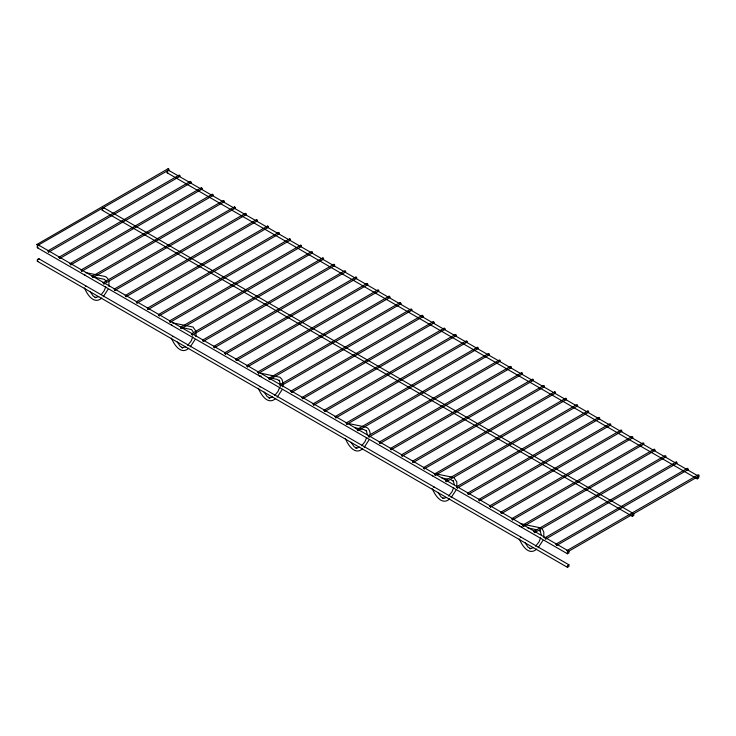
<?xml version="1.0" encoding="UTF-8"?>
<svg xmlns="http://www.w3.org/2000/svg" width="736" height="736" viewBox="0 0 736 736"><rect width="100%" height="100%" fill="white"/><g stroke="black" fill="none" stroke-linecap="round" stroke-linejoin="round"><path stroke-width="1.1" d="M108.928 286.378L108.928 280.986M195.905 336.591L196.006 332.037M282.882 386.805L283.185 383.934M456.826 487.232L456.826 481.841L453.974 477.719M543.803 537.446L543.803 532.054L542.432 529.313M105.791 286.755L104.089 290.95L101.31 294.51M192.758 336.978L191.066 341.164L187.68 345.368M279.735 387.191L278.033 391.377L274.657 395.582M366.712 437.405L365.01 441.591L361.624 445.795M453.689 487.618L451.987 491.804L448.601 496.009M540.656 537.832L538.954 542.018L535.578 546.222M36.947 244.435L37.683 245.704L36.947 244.435L168.185 168.673L168.921 169.096L168.921 169.942L38.309 245.097M47.996 250.82L48.732 252.08L179.961 176.318L179.961 175.472L179.234 175.048L47.996 250.82L48.732 252.08M59.036 257.195L59.772 258.456L191.01 182.694L191.01 181.847L190.274 181.424L59.036 257.195L59.772 258.456M70.086 263.571L70.812 264.84L202.05 189.069L202.05 188.223L201.324 187.8L70.086 263.571L70.812 264.84M81.126 269.946L81.862 271.216L213.1 195.445L213.1 194.598L212.364 194.175L81.126 269.946L81.862 271.216M92.175 276.322L92.902 277.592L224.14 201.82L224.14 200.974L223.413 200.551L92.175 276.322L92.902 277.592M103.215 282.698L103.951 283.967L235.189 208.196L235.189 207.35L234.453 206.926L103.215 282.698L103.951 283.967M168.185 168.673L168.553 169.906M114.264 289.073L114.991 290.343L246.229 214.572L246.229 213.725L245.502 213.302L114.264 289.073L114.991 290.343M125.304 295.449L126.04 296.718L257.278 220.947L257.278 220.101L256.542 219.678L125.304 295.449L126.04 296.718M190.274 181.424L191.01 182.694M136.353 301.824L137.08 303.094L268.318 227.323L268.318 226.486L267.582 226.062L136.353 301.824L137.08 303.094M201.324 187.8L202.05 189.069M147.393 308.2L148.129 309.47L279.367 233.698L279.367 232.861L278.631 232.438L147.393 308.2L148.129 309.47M158.442 314.576L159.169 315.845L290.407 240.083L290.407 239.237L289.671 238.814L158.442 314.576L159.169 315.845M223.413 200.551L224.14 201.82M169.482 320.951L170.218 322.221L301.447 246.459L301.447 245.612L300.72 245.189L169.482 320.951L170.218 322.221M234.453 206.926L235.189 208.196M180.532 327.336L181.258 328.596L312.496 252.834L312.496 251.988L311.76 251.565L180.532 327.336L181.258 328.596M191.572 333.712L192.308 334.981L323.536 259.21L323.536 258.364L322.81 257.94L191.572 333.712L192.308 334.981M256.542 219.678L257.278 220.947M202.621 340.087L203.348 341.357L334.586 265.586L334.586 264.739L333.85 264.316L202.621 340.087L203.348 341.357M267.582 226.062L268.318 227.323M213.661 346.463L214.397 347.732L345.626 271.961L345.626 271.115L344.899 270.692L213.661 346.463L214.397 347.732M224.71 352.838L225.437 354.108L356.675 278.337L356.675 277.49L355.939 277.067L224.71 352.838L225.437 354.108M289.671 238.814L290.407 240.083M235.75 359.214L236.486 360.484L367.715 284.712L367.715 283.866L366.988 283.443L235.75 359.214L236.486 360.484M300.72 245.189L301.447 246.459M246.79 365.59L247.526 366.859L378.764 291.088L378.764 290.242L378.028 289.818L246.79 365.59L247.526 366.859M257.839 371.965L258.575 373.235L389.804 297.464L389.804 296.617L389.077 296.203L257.839 371.965L258.575 373.235M322.81 257.94L323.536 259.21M268.879 378.341L269.615 379.61L400.853 303.839L400.853 303.002L400.117 302.579L268.879 378.341L269.615 379.61M333.85 264.316L334.586 265.586M279.928 384.716L280.655 385.986L411.893 310.224L411.893 309.378L411.166 308.954L279.928 384.716L280.655 385.986M290.968 391.092L291.704 392.362L422.942 316.6L422.942 315.753L422.206 315.33L290.968 391.092L291.704 392.362M355.939 277.067L356.675 278.337M302.018 397.477L302.744 398.737L433.982 322.975L433.982 322.129L433.256 321.706L302.018 397.477L302.744 398.737M366.988 283.443L367.715 284.712M313.058 403.852L313.794 405.113L445.032 329.351L445.032 328.504L444.296 328.081L313.058 403.852L313.794 405.113M324.107 410.228L324.834 411.498L456.072 335.726L456.072 334.88L455.345 334.457L324.107 410.228L324.834 411.498M389.077 296.203L389.804 297.464M335.147 416.604L335.883 417.873L467.121 342.102L467.121 341.256L466.385 340.832L335.147 416.604L335.883 417.873M400.117 302.579L400.853 303.839M346.196 422.979L346.923 424.249L478.161 348.478L478.161 347.631L477.425 347.208L346.196 422.979L346.923 424.249M357.236 429.355L357.972 430.624L489.21 354.853L489.21 354.007L488.474 353.584L357.236 429.355L357.972 430.624M422.206 315.33L422.942 316.6M368.285 435.73L369.012 437L500.25 361.229L500.25 360.382L499.514 359.959L368.285 435.73L369.012 437M433.256 321.706L433.982 322.975M379.325 442.106L380.061 443.376L511.29 367.604L511.29 366.758L510.563 366.335L379.325 442.106L380.061 443.376M390.374 448.482L391.101 449.751L522.339 373.98L522.339 373.143L521.603 372.72L390.374 448.482L391.101 449.751M455.345 334.457L456.072 335.726M401.414 454.857L402.15 456.127L533.379 380.365L533.379 379.518L532.652 379.095L401.414 454.857L402.15 456.127M412.464 461.233L413.19 462.502L544.428 386.74L544.428 385.894L543.692 385.471L412.464 461.233L413.19 462.502M423.504 467.618L424.24 468.878L555.468 393.116L555.468 392.27L554.742 391.846L423.504 467.618L424.24 468.878M488.474 353.584L489.21 354.853M434.553 473.993L435.28 475.254L566.518 399.492L566.518 398.645L565.782 398.222L434.553 473.993L435.28 475.254M445.593 480.369L446.329 481.638L577.558 405.867L577.558 405.021L576.831 404.598L445.593 480.369L446.329 481.638M456.633 486.744L457.369 488.014L588.607 412.243L588.607 411.396L587.871 410.973L456.633 486.744L457.369 488.014M521.603 372.72L522.339 373.98M467.682 493.12L468.418 494.39L599.647 418.618L599.647 417.772L598.92 417.349L467.682 493.12L468.418 494.39M478.722 499.496L479.458 500.765L610.696 424.994L610.696 424.148L609.96 423.724L478.722 499.496L479.458 500.765M489.771 505.871L490.498 507.141L621.736 431.37L621.736 430.523L621.009 430.1L489.771 505.871L490.498 507.141M554.742 391.846L555.468 393.116M500.811 512.247L501.547 513.516L632.785 437.745L632.785 436.899L632.049 436.476L500.811 512.247L501.547 513.516M511.86 518.622L512.587 519.892L643.825 444.121L643.825 443.274L643.098 442.86L511.86 518.622L512.587 519.892M522.9 524.998L523.636 526.268L654.874 450.496L654.874 449.659L654.138 449.236L522.9 524.998L523.636 526.268M587.871 410.973L588.607 412.243M533.95 531.374L534.676 532.643L665.914 456.881L665.914 456.035L665.188 455.612L533.95 531.374L534.676 532.643M544.99 537.749L545.726 539.019L676.964 463.257L676.964 462.41L676.228 461.987L544.99 537.749L545.726 539.019M556.039 544.134L556.766 545.394L688.004 469.632L688.004 468.786L687.268 468.363L556.039 544.134L556.766 545.394M621.009 430.1L621.736 431.37M567.079 550.51L567.815 551.77L699.053 476.008L699.053 475.162L698.317 474.738L567.079 550.51L567.815 551.77M654.138 449.236L654.874 450.496M676.228 461.987L676.228 462.834M687.268 468.363L688.004 469.632M108.026 289.414L103.279 296.663M195.003 339.627L190.247 346.877M281.98 389.841L277.224 397.09M368.948 440.054L364.2 447.304M455.924 490.268L451.177 497.518M542.901 540.482L538.145 547.731M101.77 297.997C94.392 304.952 87.446 295.016 84.778 288.604L84.309 287.85M188.747 348.211C181.369 355.166 174.423 345.23 171.755 338.818L171.286 338.063M275.724 398.424C268.346 405.38 261.4 395.444 258.722 389.031L258.253 388.286M362.692 448.638C355.313 455.593 348.367 445.657 345.699 439.245L345.23 438.5M449.668 498.852C442.29 505.807 435.344 495.88 432.676 489.458L432.207 488.713M536.645 549.065C529.267 556.02 522.321 546.094 519.653 539.672L519.184 538.927M98.753 296.58L94.981 297.592L95.864 297.62L93.178 296.056L90.178 291.658M185.73 346.794L181.958 347.806L182.841 347.834L180.154 346.27L177.155 341.872M272.697 397.008L268.925 398.02L269.818 398.047L267.122 396.483L264.123 392.086M359.674 447.221L355.902 448.233L356.785 448.261L354.099 446.697L351.1 442.299M446.651 497.435L442.879 498.447L443.762 498.474L441.076 496.91L438.076 492.513M533.628 547.648L529.856 548.66L530.739 548.688L528.043 547.124L525.053 542.726M168.553 170.255L167.09 171.102L167.09 172.785L697.222 478.86L698.685 478.014L698.685 476.321L168.553 170.255L168.857 170.927M167.09 172.785L167.817 172.721M632.804 513.204L103.666 207.718L102.203 208.564L102.203 210.248L632.334 516.313L633.797 515.476L633.797 513.783L632.334 514.63L632.334 516.313M102.203 210.248L102.939 210.174M567.916 550.666L38.778 245.18L37.315 246.017L37.315 247.71L567.447 553.776L568.91 552.929L568.91 551.246L567.447 552.092L567.447 553.776M37.315 247.71L38.051 247.636M38.778 258.722L37.315 259.569L37.315 261.262L567.447 567.327L568.91 566.481L568.91 564.797L38.778 258.722L39.082 259.394M37.315 261.262L38.051 261.188M698.685 476.321L697.222 477.167L697.222 478.86M568.91 564.797L567.447 565.634L567.447 567.327M85.358 272.587L104.236 276.294L106.076 276.865L108.026 278.99M172.334 322.8L193.053 327.078L195.905 331.2M520.232 523.655L540.951 527.933M85.588 286.286L86.581 286.387M467.121 342.102L466.385 341.679M172.555 336.499L173.558 336.6M259.532 386.713L260.526 386.814M433.486 487.14L434.479 487.241M520.453 537.354L521.456 537.455M94.061 277.104L104.604 279.422L106.039 281.4M182.151 327.548L191.581 329.636L193.016 331.614M260.204 373.042L280.03 377.292L281.98 379.417L283.084 383.088M261.289 376.151L259.044 375.691L258.483 374.882M268.005 377.531L276.966 379.362L279.698 380.917L279.238 380.162L280.241 383.934M348.303 423.485L365.157 426.935C368.534 427.404 370.134 431.084 370.162 434.148M354.982 427.745L363.943 429.576L366.675 431.13L366.206 430.376L367.218 434.157M434.157 473.478L452.125 477.149M441.959 477.958L447.552 479.099M522.21 526.792L519.966 526.341L519.404 525.532M527.813 527.942L536.774 529.773M450.92 479.789L453.652 481.344L453.183 480.599L454.195 484.371M539.479 530.49L540.629 531.558L540.16 530.812L541.172 534.584M432.437 475.309L432.998 476.128M171.506 324.668L172.077 325.478M84.539 274.454L85.1 275.264M103.666 207.718L103.969 208.38M38.778 245.18L39.082 245.842"/></g></svg>
